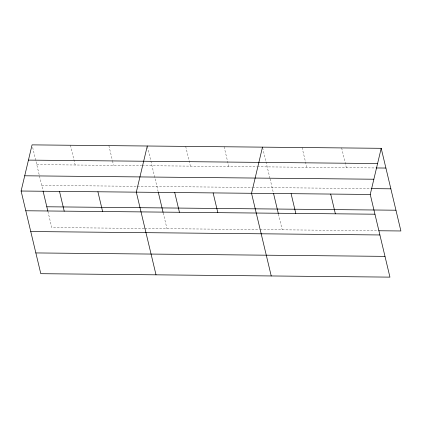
<?xml version="1.0" encoding="UTF-8"?>
<svg xmlns="http://www.w3.org/2000/svg" width="422" height="422" viewBox="0 0 422 422"><rect width="100%" height="100%" fill="white"/><g stroke="black" fill="none" stroke-linecap="round" stroke-linejoin="round"><path stroke-width="0.32" stroke-dasharray="2.11 1.58" d="M36.767 164.622L141.57 165.651M142.219 165.656L256.787 166.785M257.436 166.79L375.533 167.951M41.715 185.385L136.754 186.318M137.403 186.324L251.971 187.452M252.62 187.458L370.748 188.618M144.192 228.455L51.758 227.548L48.013 211.812M144.841 228.46L259.409 229.589M260.058 229.594L378.196 230.755M341.635 147.916L346.341 167.661M302.068 147.526L306.768 167.276M262.648 147.774L265.834 161.151M265.987 161.79L269.901 178.211M270.048 178.838L273.345 192.685M278.446 214.081L282.191 229.811M224.093 146.761L228.798 166.505M185.685 146.381L190.391 166.131M147.431 146.64L158.129 191.551M163.23 212.946L166.975 228.677M108.876 145.627L112.363 160.281M112.516 160.914L113.581 165.377M70.469 145.252L75.174 164.997M32.668 147.42L42.912 190.417"/><path stroke-width="0.63" d="M381.203 148.307L370.242 194.452L389.939 277.127L40.797 273.693L21.1 191.024L32.061 144.873L381.203 148.307L400.9 230.976L378.845 230.76M147.278 146.007L136.317 192.152L156.013 274.827M262.495 147.136L251.533 193.287L271.23 275.962M28.443 160.102L377.584 163.536M376.181 167.956L385.908 168.051M24.719 175.795L373.86 179.223M371.397 188.623L390.856 188.819M21.1 191.024L370.242 194.452M46.81 206.78L395.952 210.214M25.805 210.768L374.947 214.202M30.753 231.536L379.895 234.964M35.849 252.931L384.991 256.36M330.674 194.067L335.374 213.812M291.101 193.677L295.806 213.421M273.498 193.313L278.293 213.448M213.126 192.912L217.831 212.656M174.724 192.532L179.429 212.282M158.282 192.179L163.077 212.319M97.909 191.778L102.615 211.522M59.507 191.398L64.213 211.148M43.065 191.05L47.86 211.185"/></g></svg>
